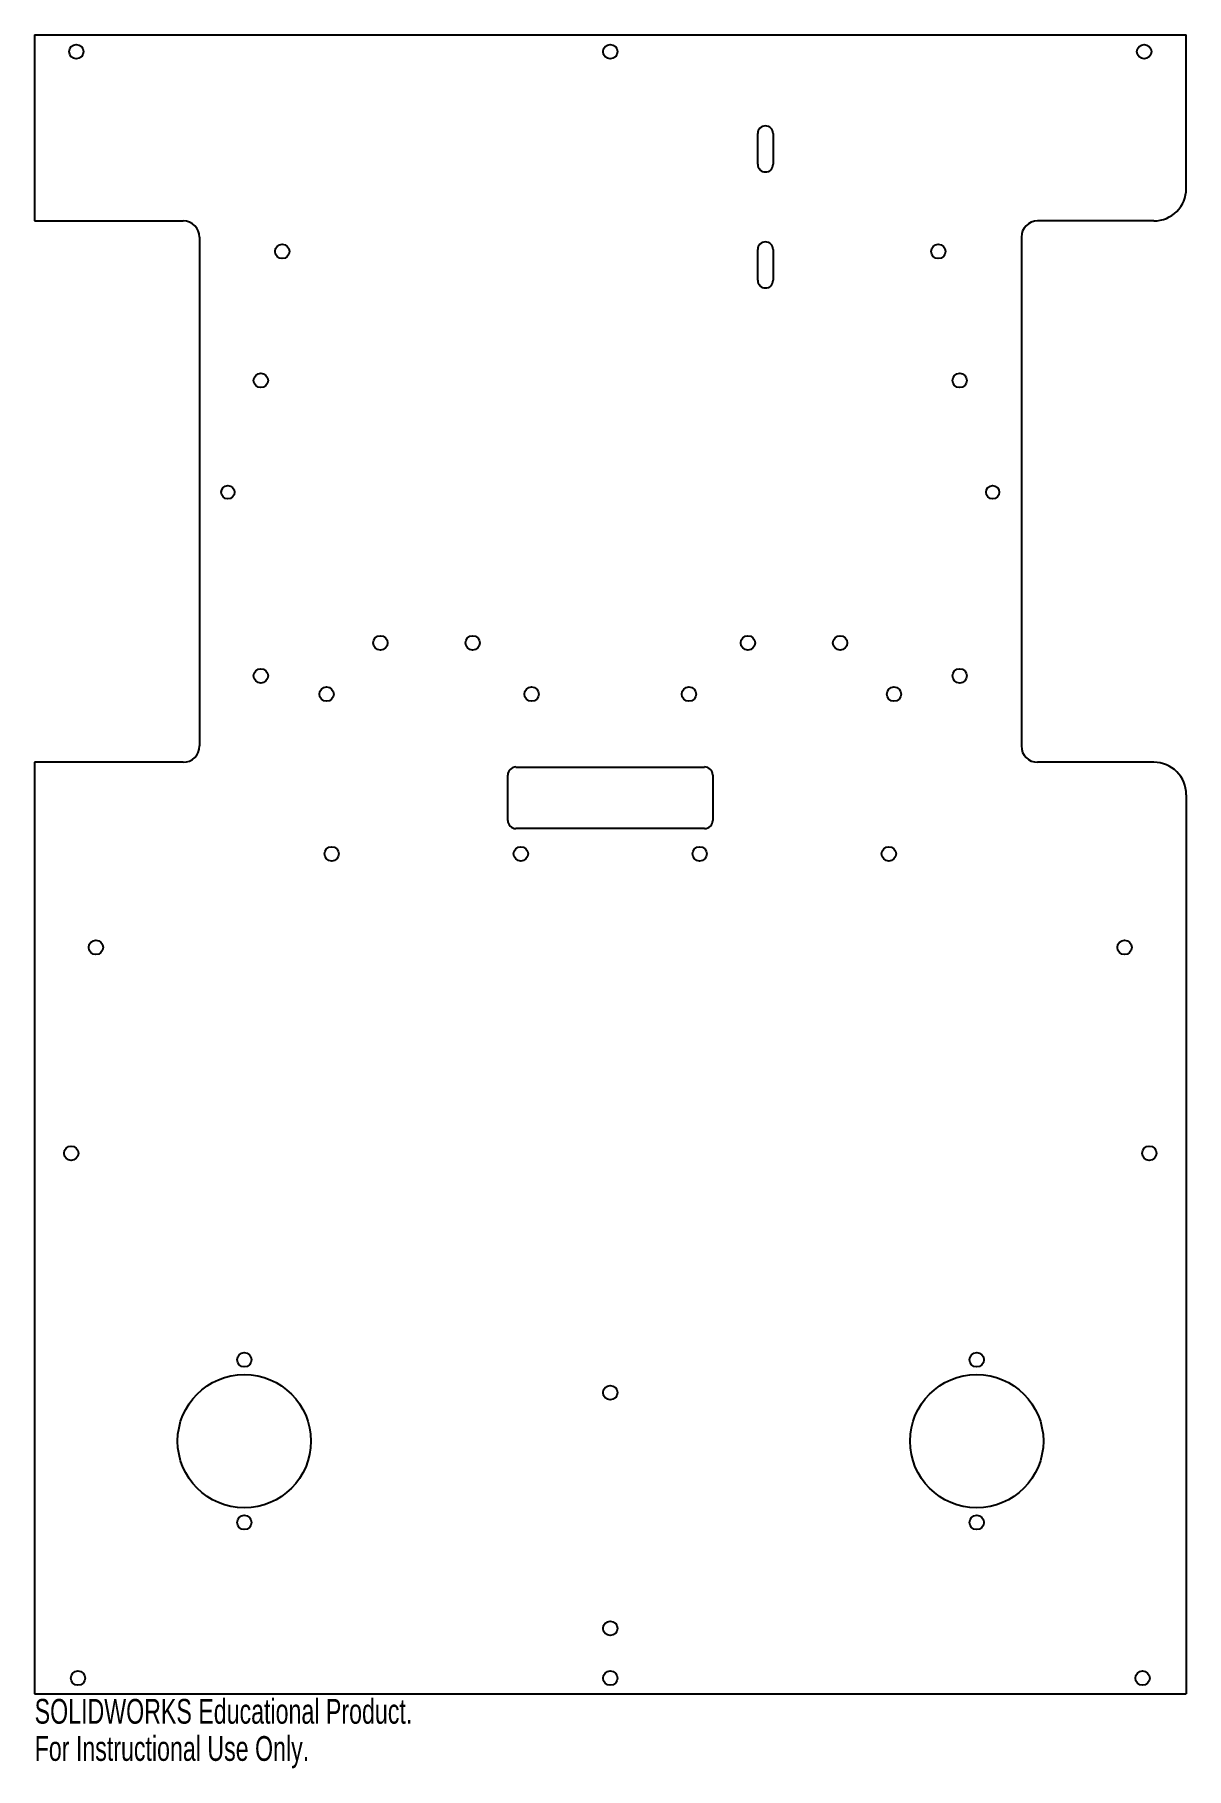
# Model space of a CAD drawing. Header units: millimetres. Extents: x 2 to 227, y -288 to 50.
import ezdxf

# ---------------------------------------------------------------- set-up
doc = ezdxf.new("R2010")
doc.units = ezdxf.units.MM
doc.styles.add('SLDTEXTSTYLE0', font='TXT', dxfattribs={"width": 0.7})

msp = doc.modelspace()

# ---------------------------------------------------------------- linework, layer by layer
at = {"color": 7, "linetype": 'Continuous', "lineweight": 25}
for p, q in [((2.12, 50), (226.82, 50)), ((2.12, 50), (2.12, 13.65)), ((226.82, 20), (226.82, 50)), ((143.2, 24.7), (143.2, 30.7)), ((146.2, 30.7), (146.2, 24.7)), ((2.12, 13.65), (31.12, 13.65)), ((220.47, 13.65), (197.82, 13.65)), ((34.3, 10.47), (34.3, -88.83)), ((194.65, 10.47), (194.65, -88.83)), ((143.2, 2.06), (143.2, 8.06)), ((146.2, 8.06), (146.2, 2.06)), ((31.12, -92), (2.12, -92)), ((2.12, -92), (2.12, -273.8)), ((94.43, -103.35), (94.43, -94.52)), ((96.02, -92.94), (132.84, -92.94)), ((134.43, -94.52), (134.43, -103.35)), ((220.47, -92), (197.82, -92)), ((226.82, -98.35), (226.82, -273.8)), ((132.84, -104.94), (96.02, -104.94)), ((2.12, -273.8), (226.82, -273.8))]:
    msp.add_line(p, q, dxfattribs=at)
for centre, radius in [((10.25, 46.69), 1.4), ((114.43, 46.69), 1.4), ((218.6, 46.69), 1.4), ((50.43, 7.69), 1.4), ((178.43, 7.69), 1.4), ((46.25, -17.49), 1.4), ((182.61, -17.49), 1.4), ((39.82, -39.31), 1.3), ((189.04, -39.31), 1.3), ((69.58, -68.71), 1.4), ((87.58, -68.71), 1.4), ((141.28, -68.71), 1.4), ((159.28, -68.71), 1.4), ((46.25, -75.14), 1.4), ((182.61, -75.14), 1.4), ((59.08, -78.71), 1.4), ((99.08, -78.71), 1.4), ((129.78, -78.71), 1.4), ((169.78, -78.71), 1.4), ((60.08, -109.88), 1.4), ((96.98, -109.88), 1.4), ((131.87, -109.88), 1.4), ((168.78, -109.88), 1.4), ((14.07, -128.14), 1.4), ((214.78, -128.14), 1.4), ((9.25, -168.31), 1.4), ((219.6, -168.31), 1.4), ((43.02, -208.62), 1.4), ((185.93, -208.62), 1.4), ((43.02, -224.5), 13), ((185.93, -224.5), 13), ((114.43, -215.04), 1.4), ((43.02, -240.38), 1.4), ((185.93, -240.38), 1.4), ((114.43, -261.04), 1.4), ((10.57, -270.76), 1.4), ((114.43, -270.76), 1.4), ((218.28, -270.76), 1.4)]:
    msp.add_circle(centre, radius, dxfattribs=at)
for centre, radius, start, end in [((144.7, 30.7), 1.5, 0, 180), ((144.7, 24.7), 1.5, 180, 0), ((220.47, 20), 6.35, 270, 0), ((31.12, 10.47), 3.18, 360, 90), ((197.82, 10.47), 3.18, 90, 180), ((144.7, 8.06), 1.5, 0, 180), ((144.7, 2.06), 1.5, 180, 0), ((31.12, -88.83), 3.18, 270, 0), ((197.82, -88.83), 3.18, 180, 270), ((96.02, -94.52), 1.59, 90, 180), ((132.84, -94.52), 1.59, 0, 90), ((220.47, -98.35), 6.35, 0, 90), ((96.02, -103.35), 1.59, 180, 270), ((132.84, -103.35), 1.59, 270, 0)]:
    msp.add_arc(centre, radius, start, end, dxfattribs=at)

# ---------------------------------------------------------------- texts
at = {"color": 7, "linetype": 'Continuous', "char_height": 4.8336, "attachment_point": 1, "style": 'SLDTEXTSTYLE0'}
for s, insert in [('SOLIDWORKS Educational Product.', (2.12, -274.82)), ('For Instructional Use Only.', (2.12, -282.07))]:
    msp.add_mtext(s, dxfattribs=dict(at, insert=insert))

doc.saveas('drawing.dxf')
